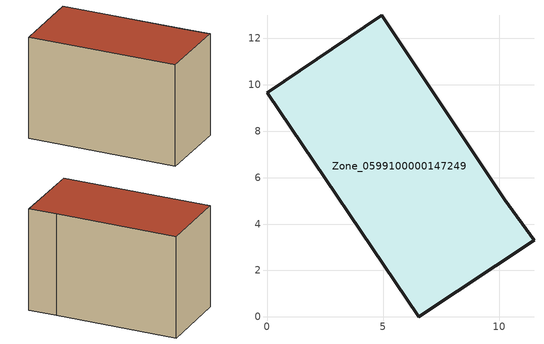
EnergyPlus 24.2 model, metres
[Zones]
Zone_0599100000147249
 floor ground (C_G): 0,9.67 4.95,13.01 10.26,5.05 11.51,3.29 6.54,0 z0
 wall outside (C_F): 4.95,13.01 0,9.67 6.54,0 11.51,3.29 10.26,5.05 4.95,13.01 z0:8.04
 roof outside (C_R): 11.51,3.29 10.26,5.05 4.95,13.01 0,9.67 6.54,0 z8.04
[BUILDING]
Pand.0599100000147249: North Axis=0; Terrain=City; Loads Convergence Tolerance Value=0.04; Temperature Convergence Tolerance Value=0.4; Solar Distribution=FullExterior; Maximum Number of Warmup Days=25; Minimum Number of Warmup Days=1
[Site:Location]
Rotterdam.The.Hague.AP_ZH_NLD Design_Conditions: Latitude=51.96; Longitude=4.45; Time Zone=1; Elevation=-4.5
[SITE:GROUNDTEMPERATURE:BUILDINGSURFACE]
18, 18, 18, 18, 18, 18, 18, 18, 18, 18, 18, 18
[MATERIAL] Thermal Absorptance=0.9; Solar Absorptance=0.7; Visible Absorptance=0.7
Name | Roughness | Thickness | Conductivity | Density | Specific Heat
G.TI.1975-1991 | MediumSmooth | 0.15 | 0.288461 | 540 | 1210
F.TI.1975-1991 | Rough | 0.3 | 0.230769 | 1920 | 840
R.TI.1975-1991 | MediumRough | 0.2 | 0.153846 | 1500 | 1000
[CONSTRUCTION]
C_G: G.TI.1975-1991
C_F: F.TI.1975-1991
C_R: R.TI.1975-1991
[ZONE]
Zone_0599100000147249: Type=1; Multiplier=1; Ceiling Height=Autocalculate; Volume=Autocalculate; Floor Area=autocalculate; Part of Total Floor Area=Yes
[ZONEINFILTRATION:DESIGNFLOWRATE]
Infil_Zone_0599100000147249: Zone or ZoneList or Space or SpaceList=Zone_0599100000147249; Schedule=AlwaysOn; Design Flow Rate Calculation Method=Flow/Area; Flow Rate per Floor Area=0.003; Constant Term Coefficient=1; Temperature Term Coefficient=0; Velocity Term Coefficient=0; Velocity Squared Term Coefficient=0
[HVACTEMPLATE:ZONE:IDEALLOADSAIRSYSTEM]
Zone_0599100000147249: Maximum Heating Supply Air Temperature=50; Minimum Cooling Supply Air Temperature=13; Maximum Heating Supply Air Humidity Ratio=0.0156; Minimum Cooling Supply Air Humidity Ratio=0.0077; Heating Limit=NoLimit; Cooling Limit=NoLimit; Dehumidification Control Type=ConstantSensibleHeatRatio; Cooling Sensible Heat Ratio=0.7; Dehumidification Setpoint=60; Humidification Control Type=None; Humidification Setpoint=30; Outdoor Air Method=None; Outdoor Air Flow Rate per Person=0.00944; Outdoor Air Flow Rate per Zone Floor Area=0; Outdoor Air Flow Rate per Zone=0; Demand Controlled Ventilation Type=None; Outdoor Air Economizer Type=NoEconomizer; Heat Recovery Type=None; Sensible Heat Recovery Effectiveness=0.7; Latent Heat Recovery Effectiveness=0.65
[ZONECONTROL:THERMOSTAT]
ThermostatControl_Zone_0599100000147249: Zone or ZoneList=Zone_0599100000147249; Control Type Schedule=DualSetpointControlType; Control 1=Thermostat_Zone_0599100000147249; Temperature Difference Between Cutout And Setpoint=0
[THERMOSTATSETPOINT:DUALSETPOINT]
Thermostat_Zone_0599100000147249: Heating Setpoint Temperature Schedule=HeatingSetpoint_Zone_0599100000147249; Cooling Setpoint Temperature Schedule=CoolingSetpoint_Zone_0599100000147249
[SCHEDULE:COMPACT]
HeatingSetpoint_Zone_0599100000147249: Through: 12/31, For: AllDays, Until: 24:00, 21
CoolingSetpoint_Zone_0599100000147249: Through: 12/31, For: AllDays, Until: 24:00, 24
DualSetpointControlType: Through: 12/31, For: AllDays, Until: 24:00, 4
AlwaysOn: Through: 12/31, For: AllDays, Until: 24:00, 1
